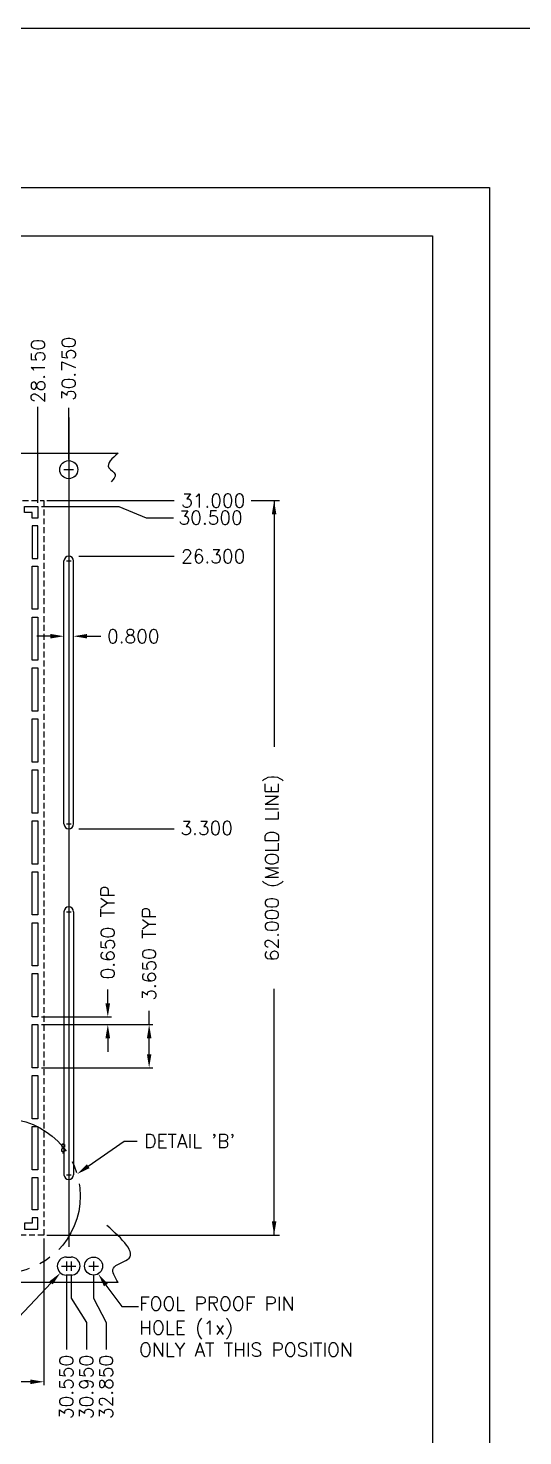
# Model space of a CAD drawing. Extents: x -140 to 1972, y -487 to -95.
# Drawn here: x 1831.6 to 1873.4, y -360.1 to -241.3 of the extents above; entities that cross this region are included whole.
import ezdxf

# ---------------------------------------------------------------- set-up
doc = ezdxf.new("R2010")
doc.units = 0
doc.header["$LTSCALE"] = 5
doc.header["$MEASUREMENT"] = 0
doc.linetypes.add('CENTER', pattern=[2, 1.25, -0.25, 0.25, -0.25])
doc.linetypes.add('HIDDEN', pattern=[0.375, 0.25, -0.125])
for name, color, linetype in [('1', 7, 'CONTINUOUS'), ('1D', 4, 'CONTINUOUS'), ('2D', 4, 'CONTINUOUS')]:
    doc.layers.add(name, color=color, linetype=linetype)
doc.styles.add('SIMPLEX', font='SIMPLEX')

msp = doc.modelspace()

# ---------------------------------------------------------------- linework, layer by layer
at = {"layer": '1'}
for p, q in [((1769.44, -277.14, -0.03), (1839.22, -277.14, -0.03)), ((1834.64, -308.44, -0.03), (1834.64, -286.24, -0.03)), ((1835.44, -308.44, -0.03), (1835.44, -286.24, -0.03)), ((1834.64, -315.84, -0.03), (1834.64, -338.04, -0.03)), ((1835.44, -315.84, -0.03), (1835.44, -338.04, -0.03)), ((1834.45, -335.5, -0.03), (1834.45, -335.73, -0.03)), ((1834.68, -335.5, -0.03), (1834.45, -335.5, -0.03)), ((1834.68, -335.73, -0.03), (1834.45, -335.73, -0.03)), ((1834.45, -336.09, -0.03), (1834.45, -335.85, -0.03)), ((1834.68, -335.85, -0.03), (1834.45, -335.85, -0.03)), ((1834.68, -336.09, -0.03), (1834.45, -336.09, -0.03)), ((1834.68, -335.5, -0.03), (1834.68, -335.73, -0.03)), ((1834.68, -336.09, -0.03), (1834.68, -335.85, -0.03)), ((1834.84, -345, -0.03), (1835.24, -345, -0.03)), ((1835.24, -346.52, -0.03), (1834.84, -346.52, -0.03)), ((1839.22, -347.14, -0.03), (1769.44, -347.14, -0.03))]:
    msp.add_line(p, q, dxfattribs=at)
at = {"layer": '1', "ltscale": 10, "elevation": -0.03}
for points in [[(1831.94, -282.62), (1831.94, -282.14), (1831.31, -282.14), (1831.31, -281.64), (1832.44, -281.64), (1832.44, -282.62)], [(1831.94, -286.02), (1832.44, -286.02), (1832.44, -283.27), (1831.94, -283.27)], [(1831.94, -290.32), (1831.94, -286.67), (1832.44, -286.67), (1832.44, -290.32)], [(1831.94, -294.62), (1831.94, -290.97), (1832.44, -290.97), (1832.44, -294.62)], [(1831.94, -298.92), (1831.94, -295.27), (1832.44, -295.27), (1832.44, -298.92)], [(1831.94, -303.22), (1831.94, -299.57), (1832.44, -299.57), (1832.44, -303.22)], [(1831.94, -307.52), (1831.94, -303.87), (1832.44, -303.87), (1832.44, -307.52)], [(1831.94, -311.82), (1831.94, -308.17), (1832.44, -308.17), (1832.44, -311.82)], [(1831.94, -316.12), (1831.94, -312.47), (1832.44, -312.47), (1832.44, -316.12)], [(1831.94, -320.42), (1831.94, -316.77), (1832.44, -316.77), (1832.44, -320.42)], [(1831.94, -324.72), (1831.94, -321.07), (1832.44, -321.07), (1832.44, -324.72)], [(1831.94, -329.02), (1831.94, -325.37), (1832.44, -325.37), (1832.44, -329.02)], [(1831.94, -333.32), (1831.94, -329.67), (1832.44, -329.67), (1832.44, -333.32)], [(1831.94, -337.62), (1831.94, -333.97), (1832.44, -333.97), (1832.44, -337.62)], [(1831.94, -338.27), (1832.44, -338.27), (1832.44, -341.02), (1831.94, -341.02)], [(1831.94, -341.67), (1831.94, -342.14), (1831.31, -342.14), (1831.31, -342.64), (1832.44, -342.64), (1832.44, -341.67)]]:
    msp.add_lwpolyline(points, close=True, dxfattribs=at)
at = {"layer": '1'}
for centre in [(1835.04, -278.53, -0.03), (1837.14, -345.76, -0.03)]:
    msp.add_circle(centre, 0.762, dxfattribs=at)
for centre, radius, start, end in [((1835.04, -286.24, -0.03), 0.4, 0, 180), ((1835.04, -308.44, -0.03), 0.4, 180, 0), ((1835.04, -315.84, -0.03), 0.4, 0, 180), ((1835.04, -338.04, -0.03), 0.4, 180, 0), ((1834.84, -345.76, -0.03), 0.762, 90, 270), ((1835.24, -345.76, -0.03), 0.762, 270, 90)]:
    msp.add_arc(centre, radius, start, end, dxfattribs=at)
at = {"layer": '1D'}
for p, q in [((1832.44, -281.34, -0.03), (1832.44, -273.24, -0.03)), ((1835.04, -277.68, -0.03), (1835.04, -273.32, -0.03)), ((1835.04, -274.14, -0.03), (1835.04, -344.14, -0.03)), ((1833.19, -281.14, -0.03), (1843.94, -281.14, -0.03)), ((1850.43, -281.14, -0.03), (1852.83, -281.14, -0.03)), ((1852.38, -281.14, -0.03), (1852.38, -301.93, -0.03)), ((1832.74, -281.64, -0.03), (1839.28, -281.64, -0.03)), ((1839.28, -281.64, -0.03), (1841.58, -282.59, -0.03)), ((1841.58, -282.59, -0.03), (1843.88, -282.59, -0.03)), ((1835.89, -285.84, -0.03), (1843.94, -285.84, -0.03)), ((1833.49, -292.59, -0.03), (1832.34, -292.59, -0.03)), ((1836.59, -292.59, -0.03), (1837.74, -292.59, -0.03)), ((1835.89, -308.84, -0.03), (1843.94, -308.84, -0.03)), ((1838.34, -323.57, -0.03), (1838.34, -322.42, -0.03)), ((1852.38, -343.14, -0.03), (1852.38, -322.36, -0.03)), ((1841.83, -325.37, -0.03), (1841.83, -324.22, -0.03)), ((1832.74, -324.72, -0.03), (1838.64, -324.72, -0.03)), ((1832.74, -325.37, -0.03), (1838.64, -325.37, -0.03)), ((1832.74, -325.37, -0.03), (1842.13, -325.37, -0.03)), ((1838.34, -326.52, -0.03), (1838.34, -327.67, -0.03)), ((1841.83, -327.87, -0.03), (1841.83, -326.52, -0.03)), ((1832.74, -329.02, -0.03), (1842.13, -329.02, -0.03)), ((1836.69, -337.33), (1839.73, -335.22)), ((1839.73, -335.22), (1840.83, -335.22)), ((1833.19, -343.14, -0.03), (1852.83, -343.14, -0.03)), ((1832.94, -343.44, -0.03), (1832.94, -355.82, -0.03)), ((1834.84, -346.46, -0.03), (1834.84, -352.81, -0.03)), ((1835.24, -346.46, -0.03), (1835.24, -348.46, -0.03)), ((1837.14, -346.46, -0.03), (1837.14, -348.46, -0.03)), ((1833.55, -347.17, -0.03), (1829.93, -351.02, -0.03)), ((1835.24, -348.46, -0.03), (1836.53, -350.51, -0.03)), ((1837.14, -348.46, -0.03), (1838.2, -350.51, -0.03)), ((1836.53, -350.51, -0.03), (1836.53, -352.81, -0.03)), ((1838.2, -350.51, -0.03), (1838.2, -352.81, -0.03)), ((1831.79, -355.52, -0.03), (1813.32, -355.52, -0.03))]:
    msp.add_line(p, q, dxfattribs=at)
at = {"layer": '1D', "linetype": 'CENTER'}
for p, q in [((1834.64, -278.53, -0.03), (1835.44, -278.53, -0.03)), ((1835.04, -278.13, -0.03), (1835.04, -278.93, -0.03)), ((1834.84, -286.24, -0.03), (1835.24, -286.24, -0.03)), ((1834.84, -308.44, -0.03), (1835.24, -308.44, -0.03)), ((1834.84, -315.84, -0.03), (1835.24, -315.84, -0.03)), ((1834.84, -338.04, -0.03), (1835.24, -338.04, -0.03)), ((1835.04, -337.64, -0.03), (1835.04, -338.44, -0.03)), ((1834.44, -345.76, -0.03), (1835.24, -345.76, -0.03)), ((1834.84, -345.36, -0.03), (1834.84, -346.16, -0.03)), ((1834.84, -345.76, -0.03), (1835.64, -345.76, -0.03)), ((1835.24, -345.36, -0.03), (1835.24, -346.16, -0.03)), ((1836.74, -345.76, -0.03), (1837.54, -345.76, -0.03)), ((1837.14, -345.36, -0.03), (1837.14, -346.16, -0.03))]:
    msp.add_line(p, q, dxfattribs=at)
at = {"layer": '1D', "linetype": 'HIDDEN', "ltscale": 0.08}
for p, q in [((1834.58, -335.5, -0.03), (1834.58, -335.35, -0.03)), ((1834.58, -335.85, -0.03), (1834.58, -335.73, -0.03)), ((1834.58, -336.24, -0.03), (1834.58, -336.09, -0.03))]:
    msp.add_line(p, q, dxfattribs=at)
at = {"layer": '1D', "color": 7, "elevation": -0.03}
for points in [[(1725.6, -254.72), (1870.57, -254.72), (1870.57, -456.04), (1725.6, -456.04)], [(1742.92, -258.8), (1865.74, -258.8), (1865.74, -451.98), (1742.92, -451.98)]]:
    msp.add_lwpolyline(points, close=True, dxfattribs=at)
at = {"layer": '1D', "color": 4, "linetype": 'HIDDEN', "ltscale": 0.4, "elevation": -0.03}
msp.add_lwpolyline([(1832.94, -281.14), (1832.94, -343.14), (1775.64, -343.14), (1775.64, -281.14)], close=True, dxfattribs=at)
at = {"layer": '1D', "elevation": -0.03}
msp.add_lwpolyline([(1838.18, -347.36), (1839.53, -349.18), (1840.92, -349.18)], dxfattribs=at)
at = {"layer": '1D', "color": 2, "linetype": 'CENTER', "ltscale": 0.8}
msp.add_circle((1829.49, -339.83), 6.53, dxfattribs=at)
at = {"layer": '1D'}
for points in [[(1839.22, -277.14, -0.03), (1838.44, -278.37), (1838.96, -278.94), (1838.63, -279.56)], [(1839.22, -347.14, -0.03), (1838.81, -345.92), (1840.01, -345.21), (1838.26, -342.32)]]:
    msp.add_spline(points, degree=3, dxfattribs=at)
for points in [[(1852.19, -282.29, -0.03), (1852.57, -282.29, -0.03), (1852.38, -281.14, -0.03)], [(1833.49, -292.4, -0.03), (1833.49, -292.78, -0.03), (1834.64, -292.59, -0.03)], [(1836.59, -292.4, -0.03), (1836.59, -292.78, -0.03), (1835.44, -292.59, -0.03)], [(1838.14, -323.57, -0.03), (1838.53, -323.57, -0.03), (1838.34, -324.72, -0.03)], [(1838.14, -326.52, -0.03), (1838.53, -326.52, -0.03), (1838.34, -325.37, -0.03)], [(1841.64, -326.52, -0.03), (1842.02, -326.52, -0.03), (1841.83, -325.37, -0.03)], [(1841.64, -327.87, -0.03), (1842.02, -327.87, -0.03), (1841.83, -329.02, -0.03)], [(1836.8, -337.49), (1835.75, -337.99), (1836.58, -337.17)], [(1852.19, -341.99, -0.03), (1852.57, -341.99, -0.03), (1852.38, -343.14, -0.03)], [(1833.41, -347.04, -0.03), (1834.34, -346.33, -0.03), (1833.69, -347.3, -0.03)], [(1838.02, -347.47, -0.03), (1837.53, -346.41, -0.03), (1838.34, -347.25, -0.03)], [(1831.79, -355.33, -0.03), (1831.79, -355.72, -0.03), (1832.94, -355.52, -0.03)]]:
    msp.add_solid(points, dxfattribs=at)
at = {"layer": '2D', "elevation": -0.03}
msp.add_lwpolyline([(1690.63, -241.26), (1971.83, -241.26), (1971.83, -487.38), (1690.63, -487.38)], close=True, dxfattribs=at)

# ---------------------------------------------------------------- texts
at = {"layer": '1D', "style": 'SIMPLEX'}
for s, p in [('FOOL PROOF PIN', (1840.98, -349.5, -0.03)), ('HOLE (1x)', (1840.98, -351.53, -0.03)), ('ONLY AT THIS POSITION', (1840.98, -353.39, -0.03))]:
    msp.add_text(s, height=1.15, dxfattribs=at).set_placement(p)
at = {"layer": '1D', "char_height": 1.15, "attachment_point": 5, "rotation": 90, "style": 'SIMPLEX'}
for s, insert in [('28.150', (1832.44, -270.21, -0.03)), ('\\A1;30.750', (1835.04, -270.02, -0.03)), ('62.000 (MOLD LINE)', (1852.38, -312.14, -0.03)), ('0.650 TYP', (1838.34, -317.59, -0.03)), ('3.650 TYP', (1841.83, -319.39, -0.03)), ('30.550', (1834.84, -355.96, -0.03)), ('30.950', (1836.53, -355.96, -0.03)), ('32.850', (1838.2, -355.96, -0.03))]:
    msp.add_mtext(s, dxfattribs=dict(at, insert=insert))
at = {"layer": '1D', "char_height": 1.15, "attachment_point": 5, "style": 'SIMPLEX'}
for s, insert in [('31.000', (1847.24, -281.14, -0.03)), ('30.500', (1847.02, -282.59, -0.03)), ('26.300', (1847.24, -285.84, -0.03)), ('\\A1;0.800', (1840.49, -292.59, -0.03)), ('3.300', (1846.69, -308.79, -0.03))]:
    msp.add_mtext(s, dxfattribs=dict(at, insert=insert))
at = {"layer": '1D', "insert": (1841.41, -334.63), "char_height": 1.15, "width": 9.9204, "attachment_point": 1, "style": 'SIMPLEX'}
msp.add_mtext("\\A1;DETAIL 'B'", dxfattribs=at)

doc.saveas('drawing.dxf')
